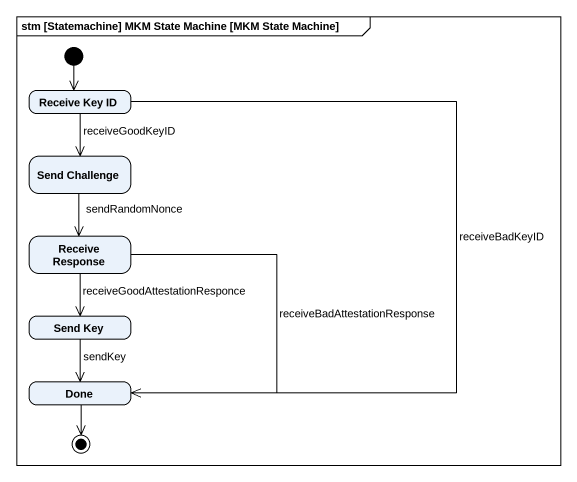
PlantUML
@startuml
mainframe stm [Statemachine] MKM State Machine [MKM State Machine]
hide empty description
state "Receive Key ID" as Receive_Key_ID
state "Send Challenge" as Send_Challenge
state "Receive Response" as Receive_Response
state "Send Key" as Send_Key
state Done
[*] --> Receive_Key_ID
Receive_Key_ID --> Send_Challenge : receiveGoodKeyID
Receive_Key_ID --> Done : receiveBadKeyID
Send_Challenge --> Receive_Response : sendRandomNonce
Receive_Response --> Send_Key : receiveGoodAttestationResponce
Receive_Response --> Done : receiveBadAttestationResponse
Send_Key --> Done : sendKey
Done --> [*]
@enduml
